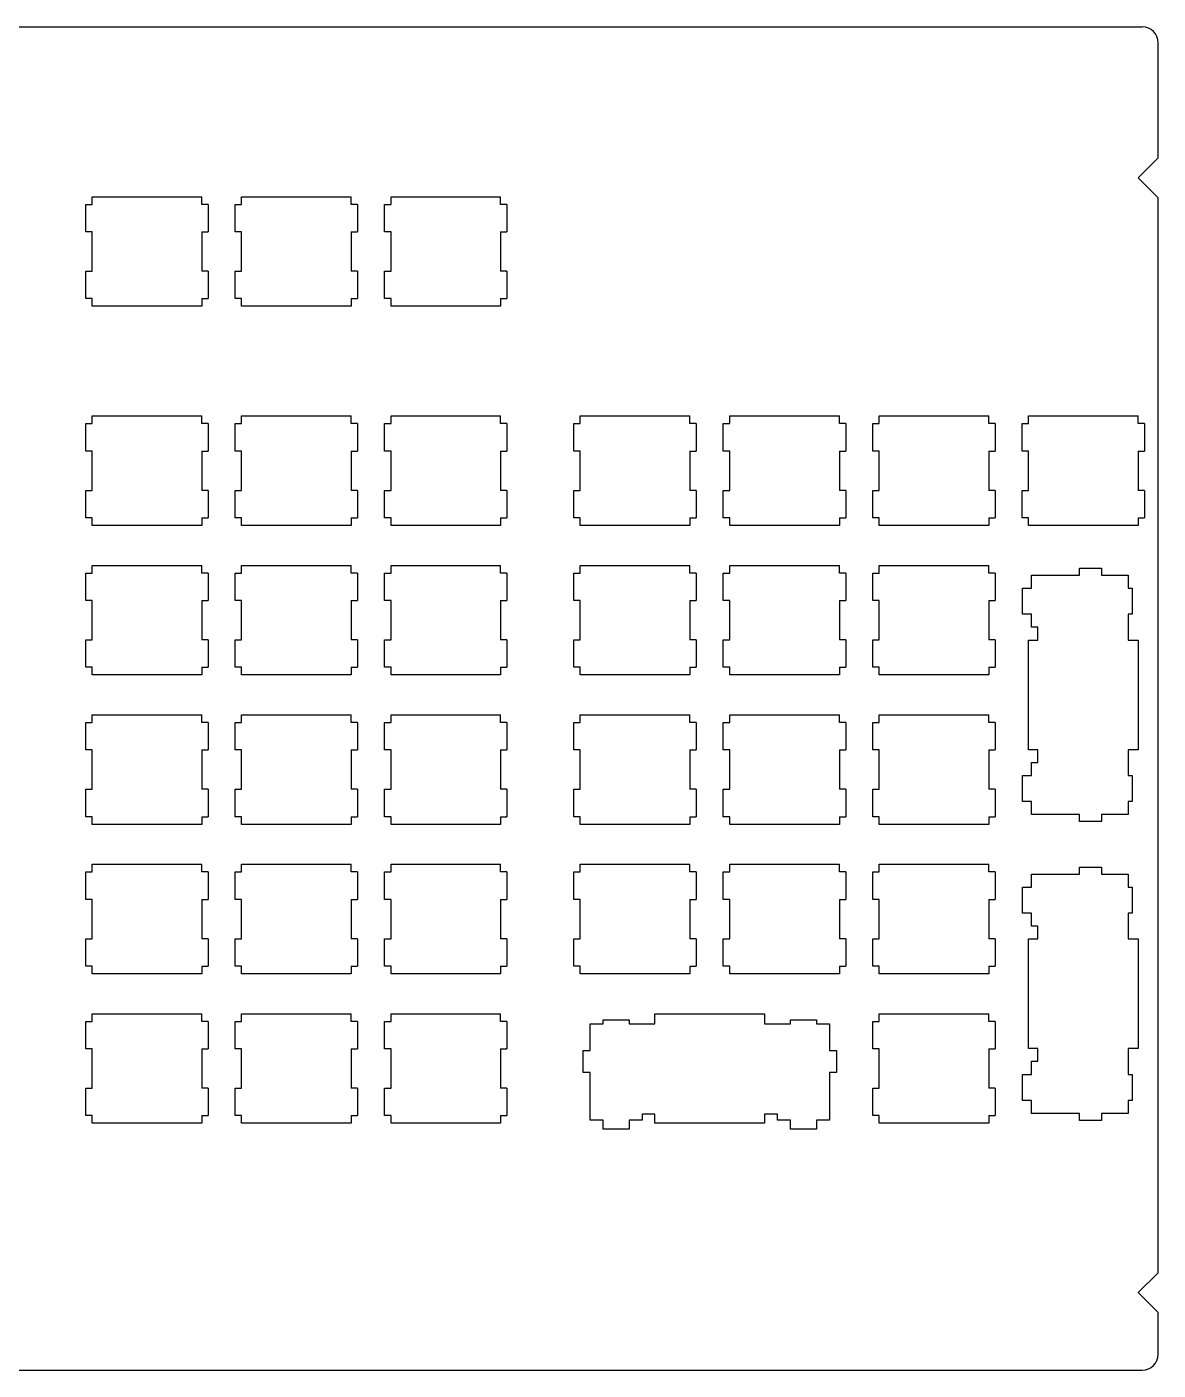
# Model space of a CAD drawing. Header units: millimetres. Extents: x 7 to 436, y -21 to 150.
# Drawn here: x 292 to 436.2, y -21.3 to 149.9 of the extents above; entities that cross this region are included whole.
import ezdxf

# ---------------------------------------------------------------- set-up
doc = ezdxf.new("R2010")
doc.units = ezdxf.units.MM
doc.layers.get('0').update_dxf_attribs({"true_color": 0xffffff})
doc.layers.add('BLACK', color=1, linetype='Continuous', true_color=0xff0000)

msp = doc.modelspace()

# ---------------------------------------------------------------- linework, layer by layer
for p, q in [((8.72, 149.95), (434.18, 149.95)), ((8.72, -21.28), (434.18, -21.28))]:
    msp.add_line(p, q)
at = {"color": 7, "true_color": 0xffffff}
for p, q in [((436.21, 133.25), (436.21, 147.92)), ((299.5, 127.32), (300.32, 127.32)), ((299.5, 123.82), (299.5, 127.32)), ((300.32, 127.32), (300.32, 128.3)), ((300.32, 128.3), (314.29, 128.3)), ((314.29, 127.32), (314.29, 128.3)), ((315.1, 127.32), (314.29, 127.32)), ((315.1, 127.32), (315.1, 123.82)), ((318.55, 127.32), (319.37, 127.32)), ((318.55, 123.82), (318.55, 127.32)), ((319.37, 127.32), (319.37, 128.3)), ((319.37, 128.3), (333.34, 128.3)), ((333.34, 127.32), (333.34, 128.3)), ((334.15, 127.32), (333.34, 127.32)), ((334.15, 127.32), (334.15, 123.82)), ((337.6, 127.32), (338.42, 127.32)), ((337.6, 123.82), (337.6, 127.32)), ((338.42, 127.32), (338.42, 128.3)), ((338.42, 128.3), (352.39, 128.3)), ((352.39, 127.32), (352.39, 128.3)), ((353.2, 127.32), (352.39, 127.32)), ((353.2, 127.32), (353.2, 123.82)), ((436.21, -8.86), (436.21, 128.17)), ((300.32, 123.82), (299.5, 123.82)), ((300.32, 118.81), (300.32, 123.82)), ((314.29, 123.82), (315.1, 123.82)), ((314.29, 123.82), (314.29, 118.81)), ((319.37, 123.82), (318.55, 123.82)), ((319.37, 118.81), (319.37, 123.82)), ((333.34, 123.82), (334.15, 123.82)), ((333.34, 123.82), (333.34, 118.81)), ((338.42, 123.82), (337.6, 123.82)), ((338.42, 118.81), (338.42, 123.82)), ((352.39, 123.82), (353.2, 123.82)), ((352.39, 123.82), (352.39, 118.81)), ((299.5, 118.81), (300.32, 118.81)), ((299.5, 115.31), (299.5, 118.81)), ((315.1, 118.81), (314.29, 118.81)), ((315.1, 118.81), (315.1, 115.31)), ((318.55, 118.81), (319.37, 118.81)), ((318.55, 115.31), (318.55, 118.81)), ((334.15, 118.81), (333.34, 118.81)), ((334.15, 118.81), (334.15, 115.31)), ((337.6, 118.81), (338.42, 118.81)), ((337.6, 115.31), (337.6, 118.81)), ((353.2, 118.81), (352.39, 118.81)), ((353.2, 118.81), (353.2, 115.31)), ((300.32, 115.31), (299.5, 115.31)), ((300.32, 114.33), (300.32, 115.31)), ((314.29, 115.31), (314.29, 114.33)), ((314.29, 115.31), (315.1, 115.31)), ((319.37, 115.31), (318.55, 115.31)), ((319.37, 114.33), (319.37, 115.31)), ((333.34, 115.31), (333.34, 114.33)), ((333.34, 115.31), (334.15, 115.31)), ((338.42, 115.31), (337.6, 115.31)), ((338.42, 114.33), (338.42, 115.31)), ((352.39, 115.31), (352.39, 114.33)), ((352.39, 115.31), (353.2, 115.31)), ((314.29, 114.33), (300.32, 114.33)), ((333.34, 114.33), (319.37, 114.33)), ((352.39, 114.33), (338.42, 114.33)), ((299.5, 95.88), (299.5, 99.38)), ((299.5, 99.38), (300.32, 99.38)), ((300.32, 100.36), (314.29, 100.36)), ((300.32, 99.38), (300.32, 100.36)), ((314.29, 99.38), (314.29, 100.36)), ((315.1, 99.38), (314.29, 99.38)), ((315.1, 99.38), (315.1, 95.88)), ((318.55, 95.88), (318.55, 99.38)), ((318.55, 99.38), (319.37, 99.38)), ((319.37, 100.36), (333.34, 100.36)), ((319.37, 99.38), (319.37, 100.36)), ((333.34, 99.38), (333.34, 100.36)), ((334.15, 99.38), (333.34, 99.38)), ((334.15, 99.38), (334.15, 95.88)), ((337.6, 95.88), (337.6, 99.38)), ((337.6, 99.38), (338.42, 99.38)), ((338.42, 100.36), (352.39, 100.36)), ((338.42, 99.38), (338.42, 100.36)), ((352.39, 99.38), (352.39, 100.36)), ((353.2, 99.38), (352.39, 99.38)), ((353.2, 99.38), (353.2, 95.88)), ((361.73, 95.88), (361.73, 99.38)), ((361.73, 99.38), (362.55, 99.38)), ((362.55, 99.38), (362.55, 100.36)), ((362.55, 100.36), (376.52, 100.36)), ((376.52, 99.38), (376.52, 100.36)), ((377.33, 99.38), (376.52, 99.38)), ((377.33, 99.38), (377.33, 95.88)), ((380.78, 95.88), (380.78, 99.38)), ((380.78, 99.38), (381.6, 99.38)), ((381.6, 100.36), (395.57, 100.36)), ((381.6, 99.38), (381.6, 100.36)), ((395.57, 99.38), (395.57, 100.36)), ((396.38, 99.38), (395.57, 99.38)), ((396.38, 99.38), (396.38, 95.88)), ((399.83, 95.88), (399.83, 99.38)), ((399.83, 99.38), (400.65, 99.38)), ((400.65, 100.36), (414.62, 100.36)), ((400.65, 99.38), (400.65, 100.36)), ((414.62, 99.38), (414.62, 100.36)), ((415.43, 99.38), (414.62, 99.38)), ((415.43, 99.38), (415.43, 95.88)), ((418.88, 95.88), (418.88, 99.38)), ((418.88, 99.38), (419.7, 99.38)), ((419.7, 100.36), (433.67, 100.36)), ((419.7, 99.38), (419.7, 100.36)), ((433.67, 99.38), (433.67, 100.36)), ((434.48, 99.38), (433.67, 99.38)), ((434.48, 99.38), (434.48, 95.88)), ((300.32, 95.88), (299.5, 95.88)), ((300.32, 90.87), (300.32, 95.88)), ((314.29, 95.88), (314.29, 90.87)), ((314.29, 95.88), (315.1, 95.88)), ((319.37, 95.88), (318.55, 95.88)), ((319.37, 90.87), (319.37, 95.88)), ((333.34, 95.88), (333.34, 90.87)), ((333.34, 95.88), (334.15, 95.88)), ((338.42, 95.88), (337.6, 95.88)), ((338.42, 90.87), (338.42, 95.88)), ((352.39, 95.88), (352.39, 90.87)), ((352.39, 95.88), (353.2, 95.88)), ((362.55, 95.88), (361.73, 95.88)), ((362.55, 90.87), (362.55, 95.88)), ((376.52, 95.88), (377.33, 95.88)), ((376.52, 95.88), (376.52, 90.87)), ((381.6, 95.88), (380.78, 95.88)), ((381.6, 90.87), (381.6, 95.88)), ((395.57, 95.88), (395.57, 90.87)), ((395.57, 95.88), (396.38, 95.88)), ((400.65, 95.88), (399.83, 95.88)), ((400.65, 90.87), (400.65, 95.88)), ((414.62, 95.88), (414.62, 90.87)), ((414.62, 95.88), (415.43, 95.88)), ((419.7, 95.88), (418.88, 95.88)), ((419.7, 90.87), (419.7, 95.88)), ((433.67, 95.88), (433.67, 90.87)), ((433.67, 95.88), (434.48, 95.88)), ((299.5, 87.37), (299.5, 90.87)), ((299.5, 90.87), (300.32, 90.87)), ((315.1, 90.87), (314.29, 90.87)), ((315.1, 90.87), (315.1, 87.37)), ((318.55, 87.37), (318.55, 90.87)), ((318.55, 90.87), (319.37, 90.87)), ((334.15, 90.87), (333.34, 90.87)), ((334.15, 90.87), (334.15, 87.37)), ((337.6, 87.37), (337.6, 90.87)), ((337.6, 90.87), (338.42, 90.87)), ((353.2, 90.87), (352.39, 90.87)), ((353.2, 90.87), (353.2, 87.37)), ((361.73, 87.37), (361.73, 90.87)), ((361.73, 90.87), (362.55, 90.87)), ((377.33, 90.87), (376.52, 90.87)), ((377.33, 90.87), (377.33, 87.37)), ((380.78, 87.37), (380.78, 90.87)), ((380.78, 90.87), (381.6, 90.87)), ((396.38, 90.87), (395.57, 90.87)), ((396.38, 90.87), (396.38, 87.37)), ((399.83, 87.37), (399.83, 90.87)), ((399.83, 90.87), (400.65, 90.87)), ((415.43, 90.87), (414.62, 90.87)), ((415.43, 90.87), (415.43, 87.37)), ((418.88, 87.37), (418.88, 90.87)), ((418.88, 90.87), (419.7, 90.87)), ((434.48, 90.87), (433.67, 90.87)), ((434.48, 90.87), (434.48, 87.37)), ((300.32, 87.37), (299.5, 87.37)), ((300.32, 86.39), (300.32, 87.37)), ((314.29, 87.37), (315.1, 87.37)), ((314.29, 87.37), (314.29, 86.39)), ((319.37, 87.37), (318.55, 87.37)), ((319.37, 86.39), (319.37, 87.37)), ((333.34, 87.37), (334.15, 87.37)), ((333.34, 87.37), (333.34, 86.39)), ((338.42, 87.37), (337.6, 87.37)), ((338.42, 86.39), (338.42, 87.37)), ((352.39, 87.37), (353.2, 87.37)), ((352.39, 87.37), (352.39, 86.39)), ((362.55, 87.37), (361.73, 87.37)), ((362.55, 86.39), (362.55, 87.37)), ((376.52, 87.37), (377.33, 87.37)), ((376.52, 87.37), (376.52, 86.39)), ((381.6, 87.37), (380.78, 87.37)), ((381.6, 86.39), (381.6, 87.37)), ((395.57, 87.37), (396.38, 87.37)), ((395.57, 87.37), (395.57, 86.39)), ((400.65, 87.37), (399.83, 87.37)), ((400.65, 86.39), (400.65, 87.37)), ((414.62, 87.37), (415.43, 87.37)), ((414.62, 87.37), (414.62, 86.39)), ((419.7, 87.37), (418.88, 87.37)), ((419.7, 86.39), (419.7, 87.37)), ((433.67, 87.37), (434.48, 87.37)), ((433.67, 87.37), (433.67, 86.39)), ((314.29, 86.39), (300.32, 86.39)), ((333.34, 86.39), (319.37, 86.39)), ((352.39, 86.39), (338.42, 86.39)), ((376.52, 86.39), (362.55, 86.39)), ((395.57, 86.39), (381.6, 86.39)), ((414.62, 86.39), (400.65, 86.39)), ((433.67, 86.39), (419.7, 86.39)), ((300.32, 80.33), (300.32, 81.31)), ((300.32, 81.31), (314.29, 81.31)), ((314.29, 80.33), (314.29, 81.31)), ((319.37, 80.33), (319.37, 81.31)), ((319.37, 81.31), (333.34, 81.31)), ((333.34, 80.33), (333.34, 81.31)), ((338.42, 80.33), (338.42, 81.31)), ((338.42, 81.31), (352.39, 81.31)), ((352.39, 80.33), (352.39, 81.31)), ((362.55, 80.33), (362.55, 81.31)), ((362.55, 81.31), (376.52, 81.31)), ((376.52, 80.33), (376.52, 81.31)), ((381.6, 80.33), (381.6, 81.31)), ((381.6, 81.31), (395.57, 81.31)), ((395.57, 80.33), (395.57, 81.31)), ((400.65, 80.33), (400.65, 81.31)), ((400.65, 81.31), (414.62, 81.31)), ((414.62, 80.33), (414.62, 81.31)), ((299.5, 80.33), (300.32, 80.33)), ((299.5, 76.83), (299.5, 80.33)), ((315.1, 80.33), (314.29, 80.33)), ((315.1, 80.33), (315.1, 76.83)), ((318.55, 80.33), (319.37, 80.33)), ((318.55, 76.83), (318.55, 80.33)), ((334.15, 80.33), (333.34, 80.33)), ((334.15, 80.33), (334.15, 76.83)), ((337.6, 80.33), (338.42, 80.33)), ((337.6, 76.83), (337.6, 80.33)), ((353.2, 80.33), (352.39, 80.33)), ((353.2, 80.33), (353.2, 76.83)), ((361.73, 80.33), (362.55, 80.33)), ((361.73, 76.83), (361.73, 80.33)), ((377.33, 80.33), (376.52, 80.33)), ((377.33, 80.33), (377.33, 76.83)), ((380.78, 80.33), (381.6, 80.33)), ((380.78, 76.83), (380.78, 80.33)), ((396.38, 80.33), (395.57, 80.33)), ((396.38, 80.33), (396.38, 76.83)), ((399.83, 80.33), (400.65, 80.33)), ((399.83, 76.83), (399.83, 80.33)), ((415.43, 80.33), (414.62, 80.33)), ((415.43, 80.33), (415.43, 76.83)), ((300.32, 76.83), (299.5, 76.83)), ((300.32, 71.82), (300.32, 76.83)), ((314.29, 76.83), (314.29, 71.82)), ((314.29, 76.83), (315.1, 76.83)), ((319.37, 76.83), (318.55, 76.83)), ((319.37, 71.82), (319.37, 76.83)), ((333.34, 76.83), (333.34, 71.82)), ((333.34, 76.83), (334.15, 76.83)), ((338.42, 76.83), (337.6, 76.83)), ((338.42, 71.82), (338.42, 76.83)), ((352.39, 76.83), (352.39, 71.82)), ((352.39, 76.83), (353.2, 76.83)), ((362.55, 76.83), (361.73, 76.83)), ((362.55, 71.82), (362.55, 76.83)), ((376.52, 76.83), (376.52, 71.82)), ((376.52, 76.83), (377.33, 76.83)), ((381.6, 76.83), (380.78, 76.83)), ((381.6, 71.82), (381.6, 76.83)), ((395.57, 76.83), (395.57, 71.82)), ((395.57, 76.83), (396.38, 76.83)), ((400.65, 76.83), (399.83, 76.83)), ((400.65, 71.82), (400.65, 76.83)), ((414.62, 76.83), (414.62, 71.82)), ((414.62, 76.83), (415.43, 76.83)), ((299.5, 71.82), (300.32, 71.82)), ((299.5, 68.32), (299.5, 71.82)), ((315.1, 71.82), (314.29, 71.82)), ((315.1, 71.82), (315.1, 68.32)), ((318.55, 71.82), (319.37, 71.82)), ((318.55, 68.32), (318.55, 71.82)), ((334.15, 71.82), (333.34, 71.82)), ((334.15, 71.82), (334.15, 68.32)), ((337.6, 71.82), (338.42, 71.82)), ((337.6, 68.32), (337.6, 71.82)), ((353.2, 71.82), (352.39, 71.82)), ((353.2, 71.82), (353.2, 68.32)), ((361.73, 71.82), (362.55, 71.82)), ((361.73, 68.32), (361.73, 71.82)), ((377.33, 71.82), (376.52, 71.82)), ((377.33, 71.82), (377.33, 68.32)), ((380.78, 71.82), (381.6, 71.82)), ((380.78, 68.32), (380.78, 71.82)), ((396.38, 71.82), (395.57, 71.82)), ((396.38, 71.82), (396.38, 68.32)), ((399.83, 71.82), (400.65, 71.82)), ((399.83, 68.32), (399.83, 71.82)), ((415.43, 71.82), (414.62, 71.82)), ((415.43, 71.82), (415.43, 68.32)), ((300.32, 68.32), (299.5, 68.32)), ((300.32, 67.34), (300.32, 68.32)), ((314.29, 67.34), (300.32, 67.34)), ((314.29, 68.32), (314.29, 67.34)), ((314.29, 68.32), (315.1, 68.32)), ((319.37, 68.32), (318.55, 68.32)), ((319.37, 67.34), (319.37, 68.32)), ((333.34, 67.34), (319.37, 67.34)), ((333.34, 68.32), (333.34, 67.34)), ((333.34, 68.32), (334.15, 68.32)), ((338.42, 68.32), (337.6, 68.32)), ((338.42, 67.34), (338.42, 68.32)), ((352.39, 67.34), (338.42, 67.34)), ((352.39, 68.32), (352.39, 67.34)), ((352.39, 68.32), (353.2, 68.32)), ((362.55, 68.32), (361.73, 68.32)), ((362.55, 67.34), (362.55, 68.32)), ((376.52, 67.34), (362.55, 67.34)), ((376.52, 68.32), (376.52, 67.34)), ((376.52, 68.32), (377.33, 68.32)), ((381.6, 68.32), (380.78, 68.32)), ((381.6, 67.34), (381.6, 68.32)), ((395.57, 67.34), (381.6, 67.34)), ((395.57, 68.32), (395.57, 67.34)), ((395.57, 68.32), (396.38, 68.32)), ((400.65, 68.32), (399.83, 68.32)), ((400.65, 67.34), (400.65, 68.32)), ((414.62, 67.34), (400.65, 67.34)), ((414.62, 68.32), (414.62, 67.34)), ((414.62, 68.32), (415.43, 68.32)), ((300.32, 61.28), (300.32, 62.26)), ((300.32, 62.26), (314.29, 62.26)), ((314.29, 61.28), (314.29, 62.26)), ((319.37, 61.28), (319.37, 62.26)), ((319.37, 62.26), (333.34, 62.26)), ((333.34, 61.28), (333.34, 62.26)), ((338.42, 61.28), (338.42, 62.26)), ((338.42, 62.26), (352.39, 62.26)), ((352.39, 61.28), (352.39, 62.26)), ((362.55, 61.28), (362.55, 62.26)), ((362.55, 62.26), (376.52, 62.26)), ((376.52, 61.28), (376.52, 62.26)), ((381.6, 61.28), (381.6, 62.26)), ((381.6, 62.26), (395.57, 62.26)), ((395.57, 61.28), (395.57, 62.26)), ((400.65, 61.28), (400.65, 62.26)), ((400.65, 62.26), (414.62, 62.26)), ((414.62, 61.28), (414.62, 62.26)), ((299.5, 61.28), (300.32, 61.28)), ((299.5, 57.78), (299.5, 61.28)), ((315.1, 61.28), (314.29, 61.28)), ((315.1, 61.28), (315.1, 57.78)), ((318.55, 61.28), (319.37, 61.28)), ((318.55, 57.78), (318.55, 61.28)), ((334.15, 61.28), (333.34, 61.28)), ((334.15, 61.28), (334.15, 57.78)), ((337.6, 61.28), (338.42, 61.28)), ((337.6, 57.78), (337.6, 61.28)), ((353.2, 61.28), (352.39, 61.28)), ((353.2, 61.28), (353.2, 57.78)), ((361.73, 61.28), (362.55, 61.28)), ((361.73, 57.78), (361.73, 61.28)), ((377.33, 61.28), (376.52, 61.28)), ((377.33, 61.28), (377.33, 57.78)), ((380.78, 61.28), (381.6, 61.28)), ((380.78, 57.78), (380.78, 61.28)), ((396.38, 61.28), (395.57, 61.28)), ((396.38, 61.28), (396.38, 57.78)), ((399.83, 61.28), (400.65, 61.28)), ((399.83, 57.78), (399.83, 61.28)), ((415.43, 61.28), (414.62, 61.28)), ((415.43, 61.28), (415.43, 57.78)), ((300.32, 57.78), (299.5, 57.78)), ((300.32, 52.77), (300.32, 57.78)), ((314.29, 57.78), (314.29, 52.77)), ((314.29, 57.78), (315.1, 57.78)), ((319.37, 57.78), (318.55, 57.78)), ((319.37, 52.77), (319.37, 57.78)), ((333.34, 57.78), (333.34, 52.77)), ((333.34, 57.78), (334.15, 57.78)), ((338.42, 57.78), (337.6, 57.78)), ((338.42, 52.77), (338.42, 57.78)), ((352.39, 57.78), (352.39, 52.77)), ((352.39, 57.78), (353.2, 57.78)), ((362.55, 57.78), (361.73, 57.78)), ((362.55, 52.77), (362.55, 57.78)), ((376.52, 57.78), (376.52, 52.77)), ((376.52, 57.78), (377.33, 57.78)), ((381.6, 57.78), (380.78, 57.78)), ((381.6, 52.77), (381.6, 57.78)), ((395.57, 57.78), (395.57, 52.77)), ((395.57, 57.78), (396.38, 57.78)), ((400.65, 57.78), (399.83, 57.78)), ((400.65, 52.77), (400.65, 57.78)), ((414.62, 57.78), (414.62, 52.77)), ((414.62, 57.78), (415.43, 57.78)), ((299.5, 52.77), (300.32, 52.77)), ((299.5, 49.27), (299.5, 52.77)), ((315.1, 52.77), (314.29, 52.77)), ((315.1, 52.77), (315.1, 49.27)), ((318.55, 52.77), (319.37, 52.77)), ((318.55, 49.27), (318.55, 52.77)), ((334.15, 52.77), (333.34, 52.77)), ((334.15, 52.77), (334.15, 49.27)), ((337.6, 52.77), (338.42, 52.77)), ((337.6, 49.27), (337.6, 52.77)), ((353.2, 52.77), (352.39, 52.77)), ((353.2, 52.77), (353.2, 49.27)), ((361.73, 52.77), (362.55, 52.77)), ((361.73, 49.27), (361.73, 52.77)), ((377.33, 52.77), (376.52, 52.77)), ((377.33, 52.77), (377.33, 49.27)), ((380.78, 52.77), (381.6, 52.77)), ((380.78, 49.27), (380.78, 52.77)), ((396.38, 52.77), (395.57, 52.77)), ((396.38, 52.77), (396.38, 49.27)), ((399.83, 52.77), (400.65, 52.77)), ((399.83, 49.27), (399.83, 52.77)), ((415.43, 52.77), (414.62, 52.77)), ((415.43, 52.77), (415.43, 49.27)), ((300.32, 49.27), (299.5, 49.27)), ((300.32, 48.29), (300.32, 49.27)), ((314.29, 48.29), (300.32, 48.29)), ((314.29, 49.27), (314.29, 48.29)), ((314.29, 49.27), (315.1, 49.27)), ((319.37, 49.27), (318.55, 49.27)), ((319.37, 48.29), (319.37, 49.27)), ((333.34, 48.29), (319.37, 48.29)), ((333.34, 49.27), (333.34, 48.29)), ((333.34, 49.27), (334.15, 49.27)), ((338.42, 49.27), (337.6, 49.27)), ((338.42, 48.29), (338.42, 49.27)), ((352.39, 48.29), (338.42, 48.29)), ((352.39, 49.27), (352.39, 48.29)), ((352.39, 49.27), (353.2, 49.27)), ((362.55, 49.27), (361.73, 49.27)), ((362.55, 48.29), (362.55, 49.27)), ((376.52, 48.29), (362.55, 48.29)), ((376.52, 49.27), (376.52, 48.29)), ((376.52, 49.27), (377.33, 49.27)), ((381.6, 49.27), (380.78, 49.27)), ((381.6, 48.29), (381.6, 49.27)), ((395.57, 48.29), (381.6, 48.29)), ((395.57, 49.27), (395.57, 48.29)), ((395.57, 49.27), (396.38, 49.27)), ((400.65, 49.27), (399.83, 49.27)), ((400.65, 48.29), (400.65, 49.27)), ((414.62, 48.29), (400.65, 48.29)), ((414.62, 49.27), (414.62, 48.29)), ((414.62, 49.27), (415.43, 49.27)), ((300.32, 42.23), (300.32, 43.21)), ((300.32, 43.21), (314.29, 43.21)), ((314.29, 42.23), (314.29, 43.21)), ((319.37, 42.23), (319.37, 43.21)), ((319.37, 43.21), (333.34, 43.21)), ((333.34, 42.23), (333.34, 43.21)), ((338.42, 42.23), (338.42, 43.21)), ((338.42, 43.21), (352.39, 43.21)), ((352.39, 42.23), (352.39, 43.21)), ((362.55, 42.23), (362.55, 43.21)), ((362.55, 43.21), (376.52, 43.21)), ((376.52, 42.23), (376.52, 43.21)), ((381.6, 42.23), (381.6, 43.21)), ((381.6, 43.21), (395.57, 43.21)), ((395.57, 42.23), (395.57, 43.21)), ((400.65, 42.23), (400.65, 43.21)), ((400.65, 43.21), (414.62, 43.21)), ((414.62, 42.23), (414.62, 43.21)), ((299.5, 42.23), (300.32, 42.23)), ((299.5, 38.73), (299.5, 42.23)), ((315.1, 42.23), (314.29, 42.23)), ((315.1, 42.23), (315.1, 38.73)), ((318.55, 42.23), (319.37, 42.23)), ((318.55, 38.73), (318.55, 42.23)), ((334.15, 42.23), (333.34, 42.23)), ((334.15, 42.23), (334.15, 38.73)), ((337.6, 42.23), (338.42, 42.23)), ((337.6, 38.73), (337.6, 42.23)), ((353.2, 42.23), (352.39, 42.23)), ((353.2, 42.23), (353.2, 38.73)), ((361.73, 42.23), (362.55, 42.23)), ((361.73, 38.73), (361.73, 42.23)), ((377.33, 42.23), (376.52, 42.23)), ((377.33, 42.23), (377.33, 38.73)), ((380.78, 42.23), (381.6, 42.23)), ((380.78, 38.73), (380.78, 42.23)), ((396.38, 42.23), (395.57, 42.23)), ((396.38, 42.23), (396.38, 38.73)), ((399.83, 42.23), (400.65, 42.23)), ((399.83, 38.73), (399.83, 42.23)), ((415.43, 42.23), (414.62, 42.23)), ((415.43, 42.23), (415.43, 38.73)), ((300.32, 38.73), (299.5, 38.73)), ((300.32, 33.72), (300.32, 38.73)), ((314.29, 38.73), (314.29, 33.72)), ((314.29, 38.73), (315.1, 38.73)), ((319.37, 38.73), (318.55, 38.73)), ((319.37, 33.72), (319.37, 38.73)), ((333.34, 38.73), (333.34, 33.72)), ((333.34, 38.73), (334.15, 38.73)), ((338.42, 38.73), (337.6, 38.73)), ((338.42, 33.72), (338.42, 38.73)), ((352.39, 38.73), (352.39, 33.72)), ((352.39, 38.73), (353.2, 38.73)), ((362.55, 38.73), (361.73, 38.73)), ((362.55, 33.72), (362.55, 38.73)), ((376.52, 38.73), (376.52, 33.72)), ((376.52, 38.73), (377.33, 38.73)), ((381.6, 38.73), (380.78, 38.73)), ((381.6, 33.72), (381.6, 38.73)), ((395.57, 38.73), (395.57, 33.72)), ((395.57, 38.73), (396.38, 38.73)), ((400.65, 38.73), (399.83, 38.73)), ((400.65, 33.72), (400.65, 38.73)), ((414.62, 38.73), (414.62, 33.72)), ((414.62, 38.73), (415.43, 38.73)), ((299.5, 33.72), (300.32, 33.72)), ((299.5, 30.22), (299.5, 33.72)), ((315.1, 33.72), (314.29, 33.72)), ((315.1, 33.72), (315.1, 30.22)), ((318.55, 33.72), (319.37, 33.72)), ((318.55, 30.22), (318.55, 33.72)), ((334.15, 33.72), (333.34, 33.72)), ((334.15, 33.72), (334.15, 30.22)), ((337.6, 33.72), (338.42, 33.72)), ((337.6, 30.22), (337.6, 33.72)), ((353.2, 33.72), (352.39, 33.72)), ((353.2, 33.72), (353.2, 30.22)), ((361.73, 33.72), (362.55, 33.72)), ((361.73, 30.22), (361.73, 33.72)), ((377.33, 33.72), (376.52, 33.72)), ((377.33, 33.72), (377.33, 30.22)), ((380.78, 30.22), (380.78, 33.72)), ((380.78, 33.72), (381.6, 33.72)), ((396.38, 33.72), (395.57, 33.72)), ((396.38, 33.72), (396.38, 30.22)), ((399.83, 33.72), (400.65, 33.72)), ((399.83, 30.22), (399.83, 33.72)), ((415.43, 33.72), (414.62, 33.72)), ((415.43, 33.72), (415.43, 30.22)), ((300.32, 30.22), (299.5, 30.22)), ((300.32, 29.24), (300.32, 30.22)), ((314.29, 29.24), (300.32, 29.24)), ((314.29, 30.22), (314.29, 29.24)), ((314.29, 30.22), (315.1, 30.22)), ((319.37, 30.22), (318.55, 30.22)), ((319.37, 29.24), (319.37, 30.22)), ((333.34, 29.24), (319.37, 29.24)), ((333.34, 30.22), (333.34, 29.24)), ((333.34, 30.22), (334.15, 30.22)), ((338.42, 30.22), (337.6, 30.22)), ((338.42, 29.24), (338.42, 30.22)), ((352.39, 29.24), (338.42, 29.24)), ((352.39, 30.22), (352.39, 29.24)), ((352.39, 30.22), (353.2, 30.22)), ((362.55, 30.22), (361.73, 30.22)), ((362.55, 29.24), (362.55, 30.22)), ((376.52, 29.24), (362.55, 29.24)), ((376.52, 30.22), (376.52, 29.24)), ((376.52, 30.22), (377.33, 30.22)), ((381.6, 30.22), (380.78, 30.22)), ((381.6, 29.24), (381.6, 30.22)), ((395.57, 29.24), (381.6, 29.24)), ((395.57, 30.22), (396.38, 30.22)), ((395.57, 30.22), (395.57, 29.24)), ((400.65, 30.22), (399.83, 30.22)), ((400.65, 29.24), (400.65, 30.22)), ((414.62, 29.24), (400.65, 29.24)), ((414.62, 30.22), (414.62, 29.24)), ((414.62, 30.22), (415.43, 30.22)), ((300.32, 23.18), (300.32, 24.16)), ((300.32, 24.16), (314.29, 24.16)), ((314.29, 23.18), (314.29, 24.16)), ((319.37, 23.18), (319.37, 24.16)), ((319.37, 24.16), (333.34, 24.16)), ((333.34, 23.18), (333.34, 24.16)), ((338.42, 23.18), (338.42, 24.16)), ((338.42, 24.16), (352.39, 24.16)), ((352.39, 23.18), (352.39, 24.16)), ((400.65, 23.18), (400.65, 24.16)), ((400.65, 24.16), (414.62, 24.16)), ((414.62, 23.18), (414.62, 24.16)), ((299.5, 23.18), (300.32, 23.18)), ((299.5, 19.68), (299.5, 23.18)), ((315.1, 23.18), (314.29, 23.18)), ((315.1, 23.18), (315.1, 19.68)), ((318.55, 23.18), (319.37, 23.18)), ((318.55, 19.68), (318.55, 23.18)), ((334.15, 23.18), (333.34, 23.18)), ((334.15, 23.18), (334.15, 19.68)), ((337.6, 19.68), (337.6, 23.18)), ((337.6, 23.18), (338.42, 23.18)), ((353.2, 23.18), (352.39, 23.18)), ((353.2, 23.18), (353.2, 19.68)), ((399.83, 23.18), (400.65, 23.18)), ((399.83, 19.68), (399.83, 23.18)), ((415.43, 23.18), (414.62, 23.18)), ((415.43, 23.18), (415.43, 19.68)), ((300.32, 19.68), (299.5, 19.68)), ((300.32, 14.67), (300.32, 19.68)), ((314.29, 19.68), (314.29, 14.67)), ((314.29, 19.68), (315.1, 19.68)), ((319.37, 19.68), (318.55, 19.68)), ((319.37, 14.67), (319.37, 19.68)), ((333.34, 19.68), (333.34, 14.67)), ((333.34, 19.68), (334.15, 19.68)), ((338.42, 19.68), (337.6, 19.68)), ((338.42, 14.67), (338.42, 19.68)), ((352.39, 19.68), (353.2, 19.68)), ((352.39, 19.68), (352.39, 14.67)), ((400.65, 19.68), (399.83, 19.68)), ((400.65, 14.67), (400.65, 19.68)), ((414.62, 19.68), (414.62, 14.67)), ((414.62, 19.68), (415.43, 19.68)), ((299.5, 14.67), (300.32, 14.67)), ((299.5, 11.17), (299.5, 14.67)), ((315.1, 14.67), (314.29, 14.67)), ((315.1, 14.67), (315.1, 11.17)), ((318.55, 14.67), (319.37, 14.67)), ((318.55, 11.17), (318.55, 14.67)), ((334.15, 14.67), (333.34, 14.67)), ((334.15, 14.67), (334.15, 11.17)), ((337.6, 11.17), (337.6, 14.67)), ((337.6, 14.67), (338.42, 14.67)), ((353.2, 14.67), (352.39, 14.67)), ((353.2, 14.67), (353.2, 11.17)), ((399.83, 14.67), (400.65, 14.67)), ((399.83, 11.17), (399.83, 14.67)), ((415.43, 14.67), (414.62, 14.67)), ((415.43, 14.67), (415.43, 11.17)), ((300.32, 11.17), (299.5, 11.17)), ((300.32, 10.19), (300.32, 11.17)), ((314.29, 11.17), (314.29, 10.19)), ((314.29, 11.17), (315.1, 11.17)), ((319.37, 11.17), (318.55, 11.17)), ((319.37, 10.19), (319.37, 11.17)), ((333.34, 11.17), (333.34, 10.19)), ((333.34, 11.17), (334.15, 11.17)), ((338.42, 11.17), (337.6, 11.17)), ((338.42, 10.19), (338.42, 11.17)), ((352.39, 11.17), (353.2, 11.17)), ((352.39, 11.17), (352.39, 10.19)), ((400.65, 11.17), (399.83, 11.17)), ((400.65, 10.19), (400.65, 11.17)), ((414.62, 11.17), (414.62, 10.19)), ((414.62, 11.17), (415.43, 11.17)), ((314.29, 10.19), (300.32, 10.19)), ((333.34, 10.19), (319.37, 10.19)), ((352.39, 10.19), (338.42, 10.19)), ((414.62, 10.19), (400.65, 10.19)), ((436.21, -19.24), (436.21, -13.94))]:
    msp.add_line(p, q, dxfattribs=at)
for centre, start, end in [((434.18, 147.92), 0, 90), ((434.18, -19.24), 270, 0)]:
    msp.add_arc(centre, 2.03, start, end, dxfattribs=at)
at = {"layer": 'BLACK', "color": 7, "true_color": 0xffffff}
for p, q in [((436.21, 133.25), (433.67, 130.71)), ((436.21, 128.17), (433.67, 130.71)), ((426.17, 80.06), (426.17, 80.95)), ((426.17, 80.95), (428.97, 80.95)), ((428.97, 80.95), (428.97, 80.06)), ((420.08, 78.38), (420.08, 80.06)), ((420.08, 80.06), (426.17, 80.06)), ((428.97, 80.06), (432.37, 80.06)), ((432.37, 80.06), (432.37, 78.38)), ((418.93, 75.08), (418.93, 78.38)), ((418.93, 78.38), (420.08, 78.38)), ((432.37, 78.38), (432.9, 78.38)), ((432.9, 78.38), (432.9, 75.08)), ((420.08, 75.08), (418.93, 75.08)), ((420.08, 73.41), (420.08, 75.08)), ((432.9, 75.08), (432.37, 75.08)), ((432.37, 75.08), (432.37, 71.78)), ((420.86, 73.41), (420.08, 73.41)), ((420.86, 71.78), (420.86, 73.41)), ((419.7, 57.81), (419.7, 71.78)), ((419.7, 71.78), (420.86, 71.78)), ((432.37, 71.78), (433.67, 71.78)), ((433.67, 71.78), (433.67, 57.81)), ((420.86, 57.81), (419.7, 57.81)), ((420.86, 56.19), (420.86, 57.81)), ((433.67, 57.81), (432.37, 57.81)), ((432.37, 57.81), (432.37, 54.51)), ((420.08, 54.51), (420.08, 56.19)), ((420.08, 56.19), (420.86, 56.19)), ((418.93, 51.21), (418.93, 54.51)), ((418.93, 54.51), (420.08, 54.51)), ((432.37, 54.51), (432.9, 54.51)), ((432.9, 54.51), (432.9, 51.21)), ((420.08, 51.21), (418.93, 51.21)), ((420.08, 49.53), (420.08, 51.21)), ((432.9, 51.21), (432.37, 51.21)), ((432.37, 51.21), (432.37, 49.53)), ((426.17, 49.53), (420.08, 49.53)), ((426.17, 48.64), (426.17, 49.53)), ((428.97, 48.64), (426.17, 48.64)), ((432.37, 49.53), (428.97, 49.53)), ((428.97, 49.53), (428.97, 48.64)), ((426.17, 41.96), (426.17, 42.85)), ((426.17, 42.85), (428.97, 42.85)), ((428.97, 42.85), (428.97, 41.96)), ((420.08, 40.28), (420.08, 41.96)), ((420.08, 41.96), (426.17, 41.96)), ((428.97, 41.96), (432.37, 41.96)), ((432.37, 41.96), (432.37, 40.28)), ((418.93, 36.98), (418.93, 40.28)), ((418.93, 40.28), (420.08, 40.28)), ((432.37, 40.28), (432.9, 40.28)), ((432.9, 40.28), (432.9, 36.98)), ((420.08, 36.98), (418.93, 36.98)), ((420.08, 35.31), (420.08, 36.98)), ((432.9, 36.98), (432.37, 36.98)), ((432.37, 36.98), (432.37, 33.68)), ((420.86, 35.31), (420.08, 35.31)), ((420.86, 33.68), (420.86, 35.31)), ((419.7, 19.71), (419.7, 33.68)), ((419.7, 33.68), (420.86, 33.68)), ((432.37, 33.68), (433.67, 33.68)), ((433.67, 33.68), (433.67, 19.71)), ((372.07, 24.16), (386.04, 24.16)), ((372.07, 22.86), (372.07, 24.16)), ((386.04, 24.16), (386.04, 22.86)), ((363.79, 19.46), (363.79, 22.86)), ((363.79, 22.86), (365.47, 22.86)), ((365.47, 22.86), (365.47, 23.39)), ((365.47, 23.39), (368.77, 23.39)), ((368.77, 23.39), (368.77, 22.86)), ((368.77, 22.86), (372.07, 22.86)), ((386.04, 22.86), (389.34, 22.86)), ((389.34, 22.86), (389.34, 23.39)), ((389.34, 23.39), (392.64, 23.39)), ((392.64, 23.39), (392.64, 22.86)), ((392.64, 22.86), (394.32, 22.86)), ((394.32, 22.86), (394.32, 19.46)), ((362.9, 16.66), (362.9, 19.46)), ((362.9, 19.46), (363.79, 19.46)), ((394.32, 19.46), (395.21, 19.46)), ((395.21, 19.46), (395.21, 16.66)), ((420.86, 19.71), (419.7, 19.71)), ((420.86, 18.09), (420.86, 19.71)), ((433.67, 19.71), (432.37, 19.71)), ((432.37, 19.71), (432.37, 16.41)), ((420.08, 16.41), (420.08, 18.09)), ((420.08, 18.09), (420.86, 18.09)), ((363.79, 16.66), (362.9, 16.66)), ((363.79, 10.57), (363.79, 16.66)), ((395.21, 16.66), (394.32, 16.66)), ((394.32, 16.66), (394.32, 10.57)), ((418.93, 13.11), (418.93, 16.41)), ((418.93, 16.41), (420.08, 16.41)), ((432.37, 16.41), (432.9, 16.41)), ((432.9, 16.41), (432.9, 13.11)), ((420.08, 13.11), (418.93, 13.11)), ((420.08, 11.43), (420.08, 13.11)), ((432.9, 13.11), (432.37, 13.11)), ((432.37, 13.11), (432.37, 11.43)), ((365.47, 10.57), (363.79, 10.57)), ((365.47, 9.42), (365.47, 10.57)), ((370.45, 10.57), (368.77, 10.57)), ((368.77, 10.57), (368.77, 9.42)), ((372.07, 11.35), (370.45, 11.35)), ((370.45, 11.35), (370.45, 10.57)), ((372.07, 10.19), (372.07, 11.35)), ((387.67, 11.35), (386.04, 11.35)), ((386.04, 11.35), (386.04, 10.19)), ((387.67, 10.57), (387.67, 11.35)), ((389.34, 10.57), (387.67, 10.57)), ((389.34, 9.42), (389.34, 10.57)), ((394.32, 10.57), (392.64, 10.57)), ((392.64, 10.57), (392.64, 9.42)), ((426.17, 11.43), (420.08, 11.43)), ((426.17, 10.54), (426.17, 11.43)), ((428.97, 10.54), (426.17, 10.54)), ((432.37, 11.43), (428.97, 11.43)), ((428.97, 11.43), (428.97, 10.54)), ((368.77, 9.42), (365.47, 9.42)), ((386.04, 10.19), (372.07, 10.19)), ((392.64, 9.42), (389.34, 9.42)), ((433.67, -11.4), (436.21, -8.86)), ((436.21, -13.94), (433.67, -11.4))]:
    msp.add_line(p, q, dxfattribs=at)

doc.saveas('drawing.dxf')
